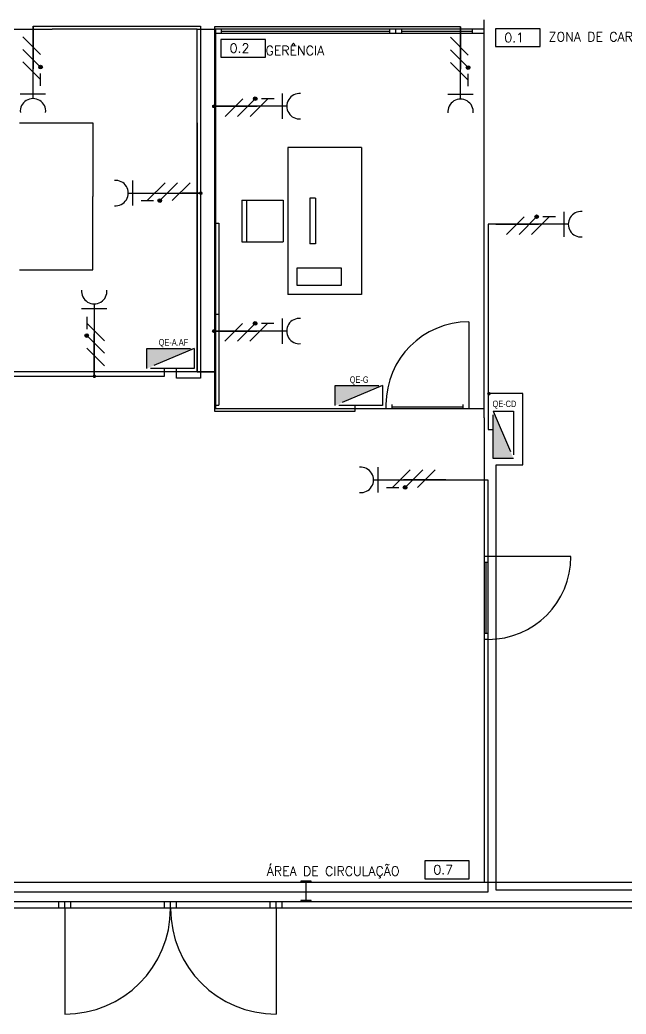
# Model space of a CAD drawing. Header units: millimetres. Extents: x -35961 to -35580, y 154458 to 154764.
# Drawn here: x -35727.51 to -35720.91, y 154627.88 to 154638.7 of the extents above; entities that cross this region are included whole.
import ezdxf

# ---------------------------------------------------------------- set-up
doc = ezdxf.new("R2010")
doc.units = ezdxf.units.MM
doc.header["$MEASUREMENT"] = 0
doc.linetypes.add('CONTINUO', pattern=[0])
doc.linetypes.add('PHANTOM2', pattern=[31.75, 15.875, -3.175, 3.175, -3.175, 3.175, -3.175])
doc.layers.get('0').update_dxf_attribs({"color": 253})
for name, color, linetype in [('ELÉCTRICO', 255, 'Continuous'), ('LigacoesEntrada', 150, 'Continuous'), ('NomesQuadros', 255, 'Continuous'), ('Projecto', 252, 'Continuous'), ('QuadrosEletricos', 80, 'Continuous'), ('Tomadas', 50, 'Continuous')]:
    doc.layers.add(name, color=color, linetype=linetype)
doc.styles.add('ROMANS', font='romans')
doc.styles.get("Standard").update_dxf_attribs({"font": 'ARIALN.TTF'})

msp = doc.modelspace()

# ---------------------------------------------------------------- hatches: boundary and pattern name
at = {"layer": 'QuadrosEletricos', "linetype": 'PHANTOM2', "ltscale": 0.03}
h = msp.add_hatch(color=256, dxfattribs=at)
h.dxf.hatch_style = 1
h.paths.add_polyline_path([(-35726.129, 154635.123), (-35726.129, 154634.903), (-35725.613, 154635.123)])
h = msp.add_hatch(color=256, dxfattribs=at)
h.dxf.hatch_style = 1
h.paths.add_polyline_path([(-35724.08, 154634.721), (-35724.08, 154634.501), (-35723.565, 154634.721)])
h = msp.add_hatch(color=256, dxfattribs=at)
h.dxf.hatch_style = 1
h.paths.add_polyline_path([(-35722.36, 154633.925), (-35722.14, 154633.925), (-35722.36, 154634.44)])
at = {"layer": 'Tomadas', "linetype": 'Continuous', "ltscale": 0.03, "transparency": 33554687}
h = msp.add_hatch(color=256, dxfattribs=at)
h.dxf.hatch_style = 1
h.paths.add_polyline_path([(-35727.265, 154638.183, 1), (-35727.305, 154638.183, 1)])
h = msp.add_hatch(color=256, dxfattribs=at)
h.dxf.hatch_style = 1
h.paths.add_polyline_path([(-35722.614, 154638.178, 1), (-35722.654, 154638.178, 1)])
h = msp.add_hatch(color=256, dxfattribs=at)
h.dxf.hatch_style = 1
h.paths.add_polyline_path([(-35724.969, 154637.839, 1), (-35724.929, 154637.839, 1)])
h = msp.add_hatch(color=256, dxfattribs=at)
h.dxf.hatch_style = 1
h.paths.add_polyline_path([(-35725.382, 154637.756, 1), (-35725.422, 154637.756, 1)])
h = msp.add_hatch(color=256, dxfattribs=at)
h.dxf.hatch_style = 1
h.paths.add_polyline_path([(-35725.968, 154636.731, 1), (-35726.008, 154636.731, 1)])
h = msp.add_hatch(color=256, dxfattribs=at)
h.dxf.hatch_style = 1
h.paths.add_polyline_path([(-35725.521, 154636.811, 1), (-35725.561, 154636.811, 1)])
h = msp.add_hatch(color=256, dxfattribs=at)
h.dxf.hatch_style = 1
h.paths.add_polyline_path([(-35721.908, 154636.555, 1), (-35721.868, 154636.555, 1)])
h = msp.add_hatch(color=256, dxfattribs=at)
h.dxf.hatch_style = 1
h.paths.add_polyline_path([(-35725.382, 154635.311, 1), (-35725.422, 154635.311, 1)])
h = msp.add_hatch(color=256, dxfattribs=at)
h.dxf.hatch_style = 1
h.paths.add_polyline_path([(-35724.971, 154635.394, 1), (-35724.931, 154635.394, 1)])
h = msp.add_hatch(color=256, dxfattribs=at)
h.dxf.hatch_style = 1
h.paths.add_polyline_path([(-35726.803, 154635.263, 1), (-35726.763, 154635.263, 1)])
h = msp.add_hatch(color=256, dxfattribs=at)
h.dxf.hatch_style = 1
h.paths.add_polyline_path([(-35726.679, 154634.82, 1), (-35726.719, 154634.82, 1)])
h = msp.add_hatch(color=256, dxfattribs=at)
h.dxf.hatch_style = 1
h.paths.add_polyline_path([(-35722.427, 154634.63, 1), (-35722.387, 154634.63, 1)])
h = msp.add_hatch(color=256, dxfattribs=at)
h.dxf.hatch_style = 1
h.paths.add_polyline_path([(-35723.299, 154633.61, 1), (-35723.339, 154633.61, 1)])

# ---------------------------------------------------------------- linework, layer by layer
at = {"layer": 'ELÉCTRICO', "color": 251, "linetype": 'Continuous', "ltscale": 0.03, "true_color": 0x636466}
for p, q in [((-35725.58, 154638.597, 0), (-35725.38, 154638.597, 0)), ((-35725.58, 154634.867, 0), (-35725.38, 154634.867, 0))]:
    msp.add_line(p, q, dxfattribs=at)
at = {"layer": 'ELÉCTRICO', "color": 251, "linetype": 'Continuous', "ltscale": 0.03, "true_color": 0x636466, "elevation": 0}
msp.add_lwpolyline([(-35725.38, 154634.867), (-35725.58, 154634.867), (-35725.58, 154638.597), (-35725.38, 154638.597)], close=True, dxfattribs=at)
at = {"layer": 'LigacoesEntrada', "color": 8, "linetype": 'CONTINUO', "ltscale": 0.03}
msp.add_line((-35722.46, 154634.367, 0), (-35722.46, 154629.318, 0), dxfattribs=at)
at = {"layer": 'Projecto'}
for p, q in [((-35722.46, 154634.367, 0), (-35722.46, 154638.697, 0)), ((-35729.46, 154638.597, 0), (-35727.16, 154638.597, 0)), ((-35725.58, 154638.597, 0), (-35727.16, 154638.597, 0)), ((-35725.58, 154637.577, 0), (-35725.58, 154638.597, 0)), ((-35722.46, 154638.597, 0), (-35725.38, 154638.597, 0)), ((-35725.38, 154638.597, 0), (-35725.38, 154635.462, 0)), ((-35725.315, 154638.552, 0), (-35725.315, 154638.597, 0)), ((-35725.315, 154638.574, 0), (-35723.49, 154638.574, 0)), ((-35723.49, 154638.597, 0), (-35723.49, 154638.552, 0)), ((-35723.425, 154638.597, 0), (-35723.425, 154638.552, 0)), ((-35723.425, 154638.574, 0), (-35723.424, 154638.574, 0)), ((-35723.36, 154638.597, 0), (-35723.36, 154638.552, 0)), ((-35723.36, 154638.574, 0), (-35722.59, 154638.574, 0)), ((-35722.59, 154638.597, 0), (-35722.59, 154638.552, 0)), ((-35725.38, 154638.552, 0), (-35722.46, 154638.552, 0)), ((-35725.328, 154638.552, 0), (-35722.46, 154638.552, 0)), ((-35727.515, 154637.577, 0), (-35726.715, 154637.577, 0)), ((-35726.715, 154637.577, 0), (-35726.715, 154636.777, 0)), ((-35725.58, 154637.577, 0), (-35725.58, 154634.867, 0)), ((-35724.595, 154637.309, 0), (-35724.595, 154635.709, 0)), ((-35723.795, 154637.309, 0), (-35724.595, 154637.309, 0)), ((-35723.795, 154637.309, 0), (-35723.795, 154635.709, 0)), ((-35726.715, 154635.977, 0), (-35726.715, 154636.777, 0)), ((-35724.355, 154636.759, 0), (-35724.355, 154636.259, 0)), ((-35724.295, 154636.759, 0), (-35724.355, 154636.759, 0)), ((-35724.295, 154636.759, 0), (-35724.295, 154636.259, 0)), ((-35725.095, 154636.734, 0), (-35724.645, 154636.734, 0)), ((-35725.095, 154636.734, 0), (-35725.095, 154636.284, 0)), ((-35725.045, 154636.734, 0), (-35725.045, 154636.284, 0)), ((-35724.645, 154636.734, 0), (-35724.645, 154636.284, 0)), ((-35725.38, 154636.487, 0), (-35725.345, 154636.487, 0)), ((-35725.345, 154636.487, 0), (-35725.345, 154635.497, 0)), ((-35725.095, 154636.284, 0), (-35724.645, 154636.284, 0)), ((-35724.295, 154636.259, 0), (-35724.355, 154636.259, 0)), ((-35727.515, 154635.977, 0), (-35726.715, 154635.977, 0)), ((-35723.795, 154635.709, 0), (-35724.595, 154635.709, 0)), ((-35725.38, 154635.497, 0), (-35725.345, 154635.497, 0)), ((-35725.38, 154635.462, 0), (-35725.38, 154634.542, 0)), ((-35725.345, 154635.497, 0), (-35725.345, 154634.507, 0)), ((-35722.627, 154635.412, 0), (-35722.627, 154634.467, 0)), ((-35725.58, 154634.867, 0), (-35727.62, 154634.867, 0)), ((-35725.38, 154634.467, 0), (-35725.38, 154634.542, 0)), ((-35725.38, 154634.542, 0), (-35725.38, 154634.467, 0)), ((-35725.38, 154634.507, 0), (-35725.345, 154634.507, 0)), ((-35722.46, 154634.467, 0), (-35725.38, 154634.467, 0)), ((-35723.527, 154634.512, 0), (-35723.527, 154634.467, 0)), ((-35723.462, 154634.512, 0), (-35723.462, 154634.467, 0)), ((-35723.462, 154634.489, 0), (-35722.692, 154634.489, 0)), ((-35722.692, 154634.512, 0), (-35722.692, 154634.467, 0)), ((-35721.515, 154632.858, 0), (-35722.46, 154632.858, 0)), ((-35722.415, 154632.793, 0), (-35722.46, 154632.793, 0)), ((-35722.437, 154632.023, 0), (-35722.437, 154632.793, 0)), ((-35722.415, 154632.023, 0), (-35722.46, 154632.023, 0)), ((-35722.415, 154631.958, 0), (-35722.46, 154631.958, 0)), ((-35727.086, 154629.031, 0), (-35727.086, 154629.111, 0)), ((-35727.021, 154629.031, 0), (-35727.021, 154629.111, 0)), ((-35726.956, 154629.031, 0), (-35726.956, 154629.111, 0)), ((-35725.936, 154629.031, 0), (-35725.936, 154629.111, 0)), ((-35725.871, 154629.031, 0), (-35725.871, 154629.111, 0)), ((-35725.806, 154629.031, 0), (-35725.806, 154629.111, 0)), ((-35724.786, 154629.031, 0), (-35724.786, 154629.111, 0)), ((-35724.721, 154629.031, 0), (-35724.721, 154629.111, 0)), ((-35724.656, 154629.031, 0), (-35724.656, 154629.111, 0)), ((-35749.577, 154629.037, 0), (-35711.959, 154629.037, 0)), ((-35727.021, 154629.031, 0), (-35727.021, 154627.881, 0)), ((-35724.721, 154629.031, 0), (-35724.721, 154627.881, 0))]:
    msp.add_line(p, q, dxfattribs=at)
at = {"layer": 'Projecto', "elevation": 0}
for points in [[(-35743.887, 154629.108), (-35712.039, 154629.108), (-35712.039, 154666.297), (-35714.452, 154666.297)], [(-35739.394, 154629.317), (-35712.239, 154629.317), (-35712.239, 154629.317)]]:
    msp.add_lwpolyline(points, dxfattribs=at)
for points in [[(-35721.85, 154638.6), (-35722.335, 154638.6), (-35722.335, 154638.406), (-35721.85, 154638.406)], [(-35724.837, 154638.485), (-35725.322, 154638.485), (-35725.322, 154638.291), (-35724.837, 154638.291)], [(-35724.495, 154635.999), (-35724.015, 154635.999), (-35724.015, 154635.809), (-35724.495, 154635.809)], [(-35724.342, 154629.108), (-35724.342, 154629.117), (-35724.394, 154629.117), (-35724.394, 154629.318), (-35724.342, 154629.318), (-35724.342, 154629.328), (-35724.452, 154629.328), (-35724.452, 154629.318), (-35724.4, 154629.318), (-35724.4, 154629.117), (-35724.452, 154629.117), (-35724.452, 154629.108), (-35724.452, 154629.108)]]:
    msp.add_lwpolyline(points, close=True, dxfattribs=at)
at = {"layer": 'Projecto'}
msp.add_lwpolyline([(-35722.621, 154629.547), (-35723.106, 154629.547), (-35723.106, 154629.353), (-35722.621, 154629.353)], close=True, dxfattribs=at)
for centre, radius, start, end in [((-35722.627, 154634.512, 0), 0.9, 90, 180), ((-35722.415, 154632.858, 0), 0.9, 270, 0), ((-35727.021, 154629.031, 0), 1.15, 270, 0), ((-35724.721, 154629.031, 0), 1.15, 180, 270)]:
    msp.add_arc(centre, radius, start, end, dxfattribs=at)
at = {"layer": 'QuadrosEletricos', "linetype": 'PHANTOM2', "ltscale": 0.03}
for p, q in [((-35725.613, 154635.123), (-35726.129, 154634.903)), ((-35723.565, 154634.721, 0), (-35724.08, 154634.501, 0)), ((-35722.36, 154634.44), (-35722.14, 154633.925))]:
    msp.add_line(p, q, dxfattribs=at)
for points in [[(-35725.613, 154634.903), (-35726.129, 154634.903), (-35726.129, 154635.123), (-35725.613, 154635.123)], [(-35722.14, 154634.44), (-35722.14, 154633.925), (-35722.36, 154633.925), (-35722.36, 154634.44)]]:
    msp.add_lwpolyline(points, close=True, dxfattribs=at)
at = {"layer": 'QuadrosEletricos', "linetype": 'PHANTOM2', "ltscale": 0.03, "elevation": 0}
msp.add_lwpolyline([(-35723.565, 154634.501), (-35724.08, 154634.501), (-35724.08, 154634.721), (-35723.565, 154634.721)], close=True, dxfattribs=at)
at = {"layer": 'Tomadas', "linetype": 'Continuous', "ltscale": 0.03}
for p, q in [((-35727.367, 154638.499), (-35727.367, 154638.627)), ((-35727.367, 154638.627), (-35725.544, 154638.627)), ((-35727.367, 154638.627), (-35727.367, 154638.164)), ((-35727.367, 154638.089), (-35727.367, 154638.627)), ((-35725.544, 154638.627), (-35725.544, 154636.813)), ((-35722.716, 154638.622), (-35725.393, 154638.622)), ((-35725.393, 154638.622), (-35725.393, 154637.757)), ((-35722.716, 154638.443), (-35722.716, 154638.622)), ((-35722.716, 154638.622), (-35722.716, 154638.159)), ((-35722.716, 154638.084), (-35722.716, 154638.622)), ((-35725.393, 154637.757), (-35725.394, 154635.312)), ((-35725.144, 154637.757), (-35725.393, 154637.757)), ((-35725.393, 154637.757), (-35724.93, 154637.757)), ((-35724.855, 154637.757), (-35725.393, 154637.757)), ((-35726.082, 154636.813), (-35725.544, 154636.813)), ((-35725.544, 154636.813), (-35725.748, 154636.813)), ((-35725.748, 154636.813), (-35725.544, 154636.813)), ((-35725.544, 154636.813), (-35725.544, 154634.799)), ((-35722.331, 154636.473), (-35722.414, 154636.473)), ((-35722.414, 154636.473), (-35722.414, 154634.632)), ((-35722.331, 154636.473), (-35721.869, 154636.473)), ((-35721.794, 154636.473), (-35722.331, 154636.473)), ((-35726.701, 154635.357), (-35726.701, 154634.82)), ((-35726.701, 154634.82), (-35726.701, 154635.282)), ((-35725.304, 154635.312), (-35725.394, 154635.312)), ((-35725.394, 154635.312), (-35725.394, 154634.44)), ((-35725.394, 154635.312), (-35724.932, 154635.312)), ((-35724.857, 154635.312), (-35725.394, 154635.312)), ((-35725.207, 154635.312), (-35725.304, 154635.312)), ((-35726.701, 154634.82), (-35726.701, 154634.925)), ((-35726.701, 154634.925), (-35726.701, 154634.82)), ((-35725.937, 154634.82), (-35725.937, 154634.903)), ((-35725.807, 154634.799), (-35725.807, 154634.903)), ((-35731.034, 154634.82), (-35726.701, 154634.82)), ((-35726.701, 154634.82), (-35725.937, 154634.82)), ((-35725.544, 154634.799), (-35725.807, 154634.799)), ((-35722.037, 154634.632), (-35722.414, 154634.632)), ((-35722.414, 154634.632), (-35722.414, 154634.24)), ((-35722.037, 154633.858), (-35722.037, 154634.632)), ((-35723.861, 154634.44), (-35723.861, 154634.501)), ((-35725.394, 154634.44), (-35723.861, 154634.44)), ((-35722.414, 154634.24), (-35722.36, 154634.24)), ((-35722.33, 154629.228), (-35722.33, 154633.858)), ((-35722.33, 154633.858), (-35722.037, 154633.858)), ((-35723.413, 154633.692), (-35722.876, 154633.692)), ((-35722.876, 154633.692), (-35723.338, 154633.692)), ((-35722.876, 154633.692), (-35722.42, 154633.692)), ((-35722.42, 154633.692), (-35722.42, 154629.226)), ((-35722.42, 154629.207), (-35729, 154629.207)), ((-35722.42, 154629.226), (-35722.42, 154629.207)), ((-35712.172, 154629.228), (-35722.33, 154629.228))]:
    msp.add_line(p, q, dxfattribs=at)
at = {"layer": 'Tomadas'}
for p, q in [((-35727.285, 154638.32), (-35727.478, 154638.512)), ((-35722.634, 154638.314), (-35722.827, 154638.507)), ((-35727.285, 154638.183), (-35727.478, 154638.376)), ((-35722.634, 154638.178), (-35722.827, 154638.371)), ((-35727.285, 154638.047), (-35727.478, 154638.24)), ((-35722.634, 154638.042), (-35722.827, 154638.234)), ((-35727.285, 154637.979), (-35727.285, 154638.115)), ((-35722.634, 154637.974), (-35722.634, 154638.11)), ((-35725.086, 154637.839), (-35725.278, 154637.647)), ((-35724.949, 154637.839), (-35725.142, 154637.647)), ((-35724.813, 154637.839), (-35725.006, 154637.647)), ((-35724.745, 154637.839), (-35724.881, 154637.839)), ((-35726.124, 154636.731), (-35725.931, 154636.924)), ((-35725.988, 154636.731), (-35725.795, 154636.924)), ((-35725.852, 154636.731), (-35725.659, 154636.924)), ((-35726.192, 154636.731), (-35726.056, 154636.731)), ((-35722.024, 154636.555), (-35722.216, 154636.362)), ((-35721.888, 154636.555), (-35722.08, 154636.362)), ((-35721.752, 154636.555), (-35721.944, 154636.362)), ((-35721.683, 154636.555), (-35721.82, 154636.555)), ((-35726.783, 154635.467), (-35726.783, 154635.331)), ((-35726.783, 154635.399), (-35726.59, 154635.207)), ((-35725.087, 154635.394), (-35725.279, 154635.201)), ((-35724.951, 154635.394), (-35725.143, 154635.201)), ((-35724.815, 154635.394), (-35725.007, 154635.201)), ((-35724.747, 154635.394), (-35724.883, 154635.394)), ((-35726.783, 154635.263), (-35726.59, 154635.071)), ((-35726.783, 154635.127), (-35726.59, 154634.935)), ((-35723.455, 154633.61), (-35723.263, 154633.803)), ((-35723.319, 154633.61), (-35723.127, 154633.803)), ((-35723.183, 154633.61), (-35722.991, 154633.803)), ((-35723.523, 154633.61), (-35723.387, 154633.61))]:
    msp.add_line(p, q, dxfattribs=at)
at = {"layer": 'Tomadas', "color": 2, "true_color": 0xf1eb1f}
for p, q in [((-35727.367, 154637.839), (-35727.367, 154638.089)), ((-35722.716, 154637.834), (-35722.716, 154638.084)), ((-35727.23, 154637.889), (-35727.505, 154637.889)), ((-35724.655, 154637.895), (-35724.655, 154637.62)), ((-35722.579, 154637.884), (-35722.854, 154637.884)), ((-35724.605, 154637.757), (-35724.855, 154637.757)), ((-35726.282, 154636.676), (-35726.282, 154636.951)), ((-35726.332, 154636.813), (-35726.082, 154636.813)), ((-35721.594, 154636.61), (-35721.594, 154636.335)), ((-35721.544, 154636.473), (-35721.794, 154636.473)), ((-35726.838, 154635.557), (-35726.563, 154635.557)), ((-35726.701, 154635.607), (-35726.701, 154635.357)), ((-35724.657, 154635.449), (-35724.657, 154635.174)), ((-35724.607, 154635.312), (-35724.857, 154635.312)), ((-35723.613, 154633.555), (-35723.613, 154633.83)), ((-35723.663, 154633.692), (-35723.413, 154633.692))]:
    msp.add_line(p, q, dxfattribs=at)
at = {"layer": 'Tomadas', "linetype": 'Continuous', "ltscale": 0.03}
for centre in [(-35727.285, 154638.183), (-35722.634, 154638.178), (-35724.949, 154637.839), (-35725.988, 154636.731), (-35721.888, 154636.555), (-35724.951, 154635.394), (-35726.783, 154635.263), (-35723.319, 154633.61)]:
    msp.add_circle(centre, 0.02, dxfattribs=at)
at = {"layer": 'Tomadas', "color": 2, "true_color": 0xf1eb1f}
for centre, start, end in [((-35727.367, 154637.702), 354.7841, 185.2159), ((-35724.468, 154637.757), 84.7841, 275.2159), ((-35722.716, 154637.697), 354.7841, 185.2159), ((-35726.469, 154636.813), 264.7841, 95.2159), ((-35721.406, 154636.473), 84.7841, 275.2159), ((-35726.701, 154635.745), 174.7841, 5.2159), ((-35724.469, 154635.312), 84.7841, 275.2159), ((-35723.801, 154633.692), 264.7841, 95.2159)]:
    msp.add_arc(centre, 0.138, start, end, dxfattribs=at)

# ---------------------------------------------------------------- texts
at = {"color": 0, "style": 'ROMANS'}
for s, p in [('ZONA DE CARGAS E DESCARGAS', (-35721.758, 154638.463, 0)), ('GERÊNCIA', (-35724.837, 154638.313, 0)), ('ÁREA DE CIRCULAÇÃO', (-35724.824, 154629.387))]:
    msp.add_text(s, height=0.1, dxfattribs=at).set_placement(p)
at = {"layer": 'NomesQuadros', "color": 3, "linetype": 'PHANTOM2', "ltscale": 0.03}
for s, p in [('QE-A.AF', (-35726, 154635.154, 0)), ('QE-G', (-35723.921, 154634.748, 0)), ('QE-CD', (-35722.368, 154634.485, 0))]:
    msp.add_text(s, height=0.07, dxfattribs=at).set_placement(p)
at = {"layer": 'Projecto', "style": 'ROMANS'}
for s, p in [(' 0.1', (-35722.308, 154638.454, 0)), (' 0.2', (-35725.296, 154638.339, 0)), (' 0.7', (-35723.08, 154629.401))]:
    msp.add_text(s, height=0.1, dxfattribs=at).set_placement(p)

doc.saveas('drawing.dxf')
